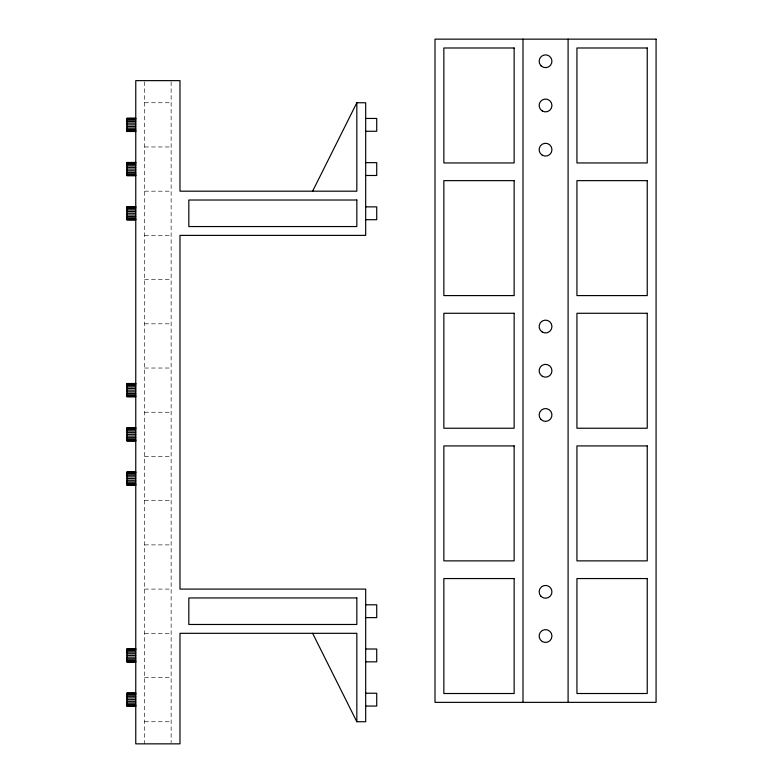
<?xml version="1.0" encoding="UTF-8"?>
<svg xmlns="http://www.w3.org/2000/svg" width="783" height="783" viewBox="0 0 783 783"><rect width="100%" height="100%" fill="white"/><g stroke="black" fill="none" stroke-linecap="round" stroke-linejoin="round"><path stroke-width="0.59" stroke-dasharray="3.92 2.94" d="M144.61 102.749L171.134 102.749M144.61 146.959L171.134 146.959M144.61 191.179L171.134 191.179M144.61 235.389L171.134 235.389M144.61 279.609L171.134 279.609M144.61 323.819L171.134 323.819M144.61 368.03L171.134 368.03M144.61 412.25L171.134 412.25M144.61 456.46L171.134 456.46M144.61 500.67L171.134 500.67M144.61 544.89L171.134 544.89M144.61 589.1L171.134 589.1M144.61 633.32L171.134 633.32M144.61 677.53L171.134 677.53M144.61 721.74L171.134 721.74M171.134 81.804L171.134 742.685M144.61 81.804L144.61 743.85"/><path stroke-width="1.17" d="M312.623 191.179L356.833 102.749L365.681 102.749L365.681 235.389L179.982 235.389L179.982 589.1L365.681 589.1L365.681 721.74L356.833 721.74L312.623 633.32M135.762 118.223L126.924 118.223L126.924 131.485L135.762 131.485M126.924 118.448L135.762 118.448M365.681 118.448L376.731 118.448L376.731 131.27L365.681 131.27M126.924 119.114L135.762 119.114M126.924 120.171L135.762 120.171M126.924 121.541L135.762 121.541M126.924 123.137L135.762 123.137M126.924 124.859L135.762 124.859M126.924 126.572L135.762 126.572M126.924 128.177L135.762 128.177M126.924 129.547L135.762 129.547M126.924 130.604L135.762 130.604M126.924 131.26L135.762 131.26M135.762 162.443L126.924 162.443L126.924 175.705L135.762 175.705M126.924 162.668L135.762 162.668M365.681 162.658L376.731 162.658L376.731 175.48L365.681 175.48M126.924 163.324L135.762 163.324M126.924 164.381L135.762 164.381M126.924 165.751L135.762 165.751M126.924 167.356L135.762 167.356M126.924 169.069L135.762 169.069M126.924 170.782L135.762 170.782M126.924 172.387L135.762 172.387M126.924 173.757L135.762 173.757M126.924 174.815L135.762 174.815M126.924 175.48L135.762 175.48M135.762 206.653L126.924 206.653L126.924 219.915L135.762 219.915M126.924 206.878L135.762 206.878M365.681 206.869L376.731 206.869L376.731 219.7L365.681 219.7M126.924 207.544L135.762 207.544M126.924 208.591L135.762 208.591M126.924 209.971L135.762 209.971M126.924 211.567L135.762 211.567M126.924 213.279L135.762 213.279M126.924 215.002L135.762 215.002M126.924 216.597L135.762 216.597M126.924 217.977L135.762 217.977M126.924 219.025L135.762 219.025M126.924 219.69L135.762 219.69M135.762 383.504L126.924 383.504L126.924 396.775L135.762 396.775M126.924 383.729L135.762 383.729M126.924 384.394L135.762 384.394M126.924 385.451L135.762 385.451M126.924 386.822L135.762 386.822M126.924 388.427L135.762 388.427M126.924 390.14L135.762 390.14M126.924 391.852L135.762 391.852M126.924 393.457L135.762 393.457M126.924 394.828L135.762 394.828M126.924 395.885L135.762 395.885M126.924 396.55L135.762 396.55M135.762 427.724L126.924 427.724L126.924 440.986L135.762 440.986M126.924 427.949L135.762 427.949M126.924 428.614L135.762 428.614M126.924 429.661L135.762 429.661M126.924 431.041L135.762 431.041M126.924 432.637L135.762 432.637M126.924 434.35L135.762 434.35M126.924 436.072L135.762 436.072M126.924 437.668L135.762 437.668M126.924 439.048L135.762 439.048M126.924 440.095L135.762 440.095M126.924 440.76L135.762 440.76M135.762 471.934L126.924 471.934L126.924 485.196L135.762 485.196M126.924 472.159L135.762 472.159M126.924 472.824L135.762 472.824M126.924 473.881L135.762 473.881M126.924 475.252L135.762 475.252M126.924 476.847L135.762 476.847M126.924 478.57L135.762 478.57M126.924 480.282L135.762 480.282M126.924 481.888L135.762 481.888M126.924 483.258L135.762 483.258M126.924 484.315L135.762 484.315M126.924 484.971L135.762 484.971M365.681 604.799L376.731 604.799L376.731 617.621L365.681 617.621M135.762 648.794L126.924 648.794L126.924 662.056L135.762 662.056M126.924 649.019L135.762 649.019M365.681 649.009L376.731 649.009L376.731 661.831L365.681 661.831M126.924 649.675L135.762 649.675M126.924 650.732L135.762 650.732M126.924 652.102L135.762 652.102M126.924 653.707L135.762 653.707M126.924 655.42L135.762 655.42M126.924 657.143L135.762 657.143M126.924 658.738L135.762 658.738M126.924 660.108L135.762 660.108M126.924 661.165L135.762 661.165M126.924 661.831L135.762 661.831M135.762 693.004L126.924 693.004L126.924 706.266L135.762 706.266M126.924 693.229L135.762 693.229M365.681 693.229L376.731 693.229L376.731 706.051L365.681 706.051M126.924 693.895L135.762 693.895M126.924 694.942L135.762 694.942M126.924 696.322L135.762 696.322M126.924 697.917L135.762 697.917M126.924 699.64L135.762 699.64M126.924 701.353L135.762 701.353M126.924 702.948L135.762 702.948M126.924 704.328L135.762 704.328M126.924 705.375L135.762 705.375M126.924 706.041L135.762 706.041M568.096 39.15L568.096 702.361M522.995 39.15L522.995 702.361M356.833 102.749L356.833 191.179L179.982 191.179L179.982 80.639L135.762 80.639L135.762 743.85L179.982 743.85L179.982 633.32L356.833 633.32L356.833 721.74M656.076 39.15L435.005 39.15L435.005 702.361L656.076 702.361L656.076 39.15M514.147 47.988L443.853 47.988L443.853 162.952L514.147 162.952L514.147 47.988M647.238 47.988L576.934 47.988L576.934 162.952L647.238 162.952L647.238 47.988M514.147 180.638L443.853 180.638L443.853 295.592L514.147 295.592L514.147 180.638M647.238 180.638L576.934 180.638L576.934 295.592L647.238 295.592L647.238 180.638M356.833 200.017L188.82 200.017L188.82 226.551L356.833 226.551L356.833 200.017M514.147 313.278L443.853 313.278L443.853 428.232L514.147 428.232L514.147 313.278M647.238 313.278L576.934 313.278L576.934 428.232L647.238 428.232L647.238 313.278M514.147 445.919L443.853 445.919L443.853 560.873L514.147 560.873L514.147 445.919M647.238 445.919L576.934 445.919L576.934 560.873L647.238 560.873L647.238 445.919M514.147 578.559L443.853 578.559L443.853 693.513L514.147 693.513L514.147 578.559M647.238 578.559L576.934 578.559L576.934 693.513L647.238 693.513L647.238 578.559M356.833 597.948L188.82 597.948L188.82 624.472L356.833 624.472L356.833 597.948M542.335 641.59A6.411 6.411 0 0 0 551.956 636.041A6.411 6.411 0 0 0 542.335 630.481A6.411 6.411 0 0 0 542.335 641.59M541.014 596.352A6.411 6.411 0 0 0 551.731 593.485A6.411 6.411 0 0 0 543.882 585.625A6.411 6.411 0 0 0 541.014 596.352M542.335 376.31A6.411 6.411 0 0 0 551.956 370.75A6.411 6.411 0 0 0 542.335 365.201A6.411 6.411 0 0 0 542.335 376.31M541.014 65.792A6.411 6.411 0 0 0 551.731 62.914A6.411 6.411 0 0 0 543.882 55.064A6.411 6.411 0 0 0 541.014 65.792M542.335 111.02A6.411 6.411 0 0 0 551.956 105.47A6.411 6.411 0 0 0 542.335 99.921A6.411 6.411 0 0 0 542.335 111.02M542.335 155.24A6.411 6.411 0 0 0 551.956 149.68A6.411 6.411 0 0 0 542.335 144.131A6.411 6.411 0 0 0 542.335 155.24M541.014 419.502A6.411 6.411 0 0 0 551.731 416.625A6.411 6.411 0 0 0 543.882 408.775A6.411 6.411 0 0 0 541.014 419.502M542.335 332.09A6.411 6.411 0 0 0 551.956 326.54A6.411 6.411 0 0 0 542.335 320.991A6.411 6.411 0 0 0 542.335 332.09"/></g></svg>
